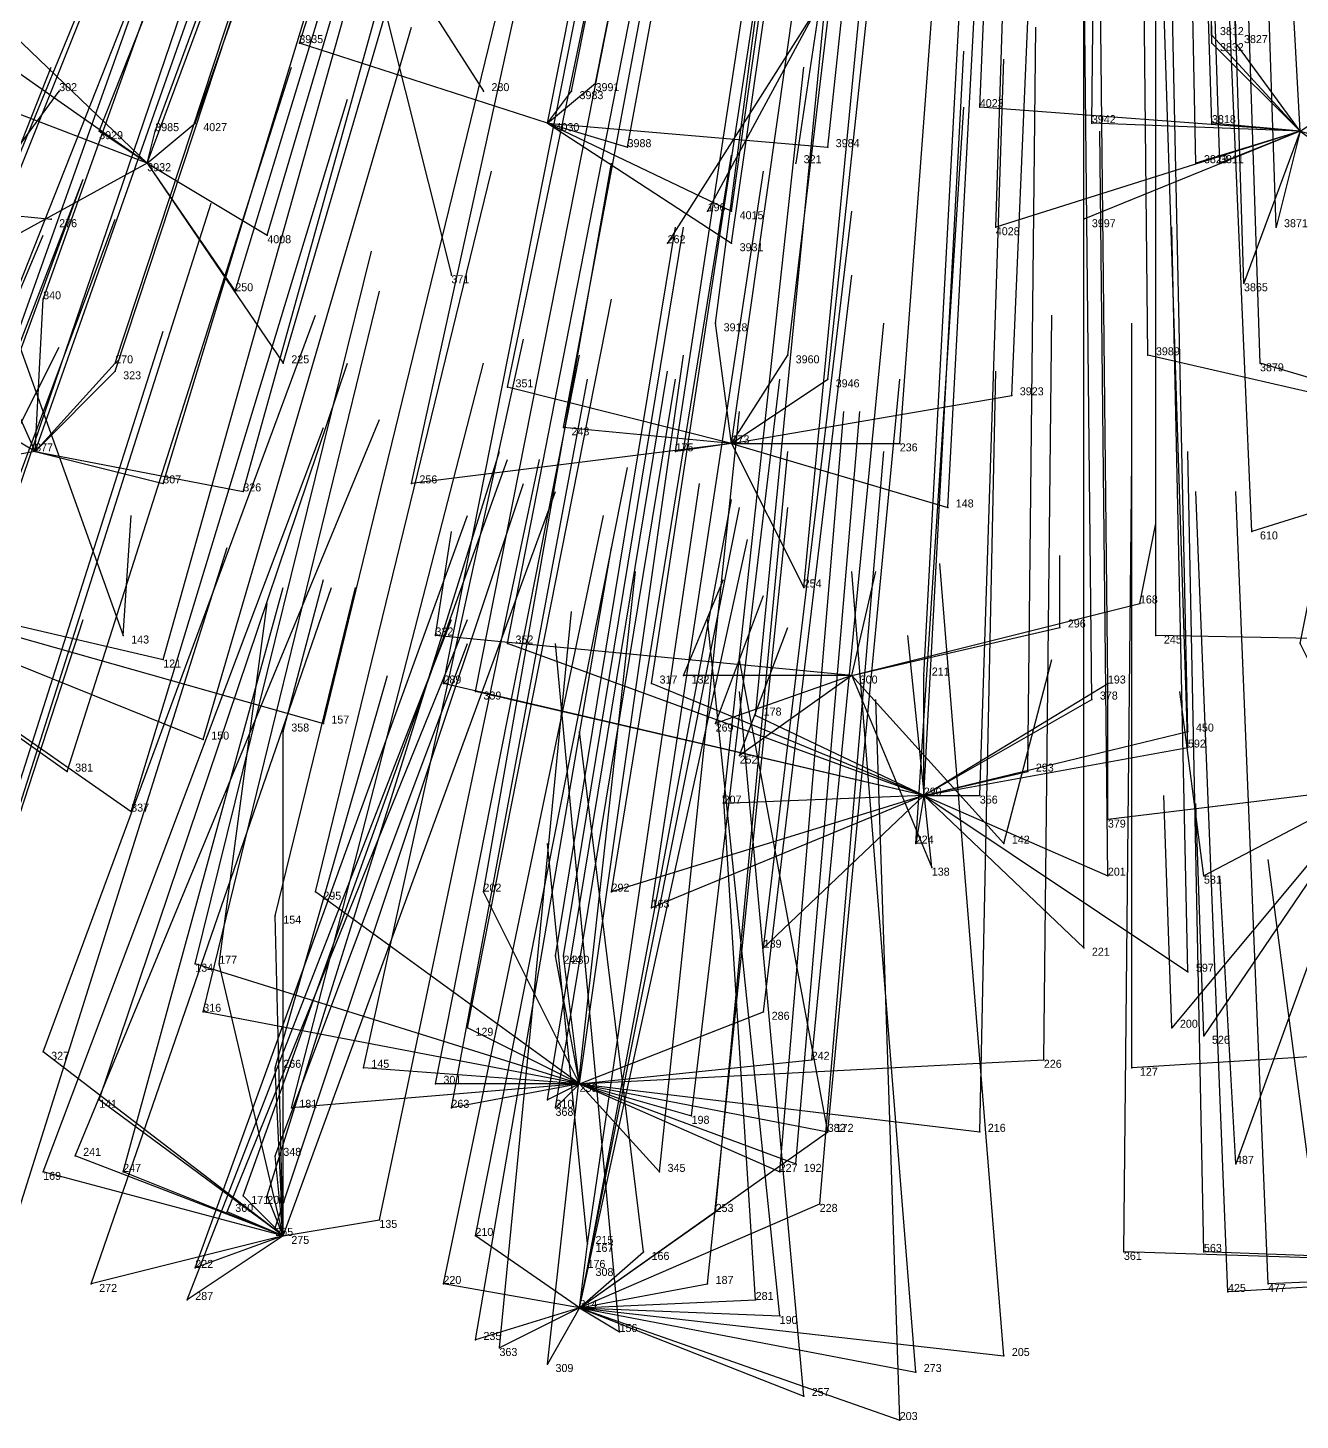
# Model space of a CAD drawing. Extents: x -0.5 to 0.59, y -0.5 to 0.58.
# Drawn here: x -0.1379 to 0.021, y -0.499 to -0.3251 of the extents above; entities that cross this region are included whole.
import ezdxf

# ---------------------------------------------------------------- set-up
doc = ezdxf.new("R2010")
doc.units = 0
for name, color, linetype in [('Facilities', 3, 'CONTINUOUS'), ('Facilities_lines', 3, 'CONTINUOUS'), ('Normals', 1, 'CONTINUOUS'), ('Source_points', 5, 'CONTINUOUS'), ('Text', 3, 'CONTINUOUS')]:
    doc.layers.add(name, color=color, linetype=linetype)

msp = doc.modelspace()

# ---------------------------------------------------------------- linework, layer by layer
at = {"layer": 'Facilities', "color": 3}
for p in [(-0.073, -0.337, -0.862), (0.021, -0.338, -0.846), (-0.123, -0.342, -0.91), (-0.05, -0.377, -0.951), (-0.137, -0.378, -1.004), (-0.035, -0.406, -1.25), (-0.026, -0.421, -1.054), (-0.069, -0.457, -1.156), (-0.106, -0.476, -1.22), (-0.069, -0.485, -1.224)]:
    msp.add_point(p, dxfattribs=at)
at = {"layer": 'Facilities_lines', "color": 3}
for p, q in [((-0.097, -0.308, -1.25), (-0.081, -0.333, -1.25)), ((-0.097, -0.308, -1.25), (-0.085, -0.356, -1.25)), ((-0.123, -0.342, -0.91), (-0.147, -0.319, -0.879)), ((-0.123, -0.342, -0.91), (-0.153, -0.321, -0.888)), ((-0.039, -0.322, -1.25), (-0.058, -0.352, -1.25)), ((-0.039, -0.322, -1.25), (-0.053, -0.348, -1.25)), ((-0.039, -0.322, -1.25), (-0.042, -0.342, -1.25)), ((0.021, -0.338, -0.846), (0.01, -0.326, -0.814)), ((-0.073, -0.337, -0.862), (-0.104, -0.327, -0.857)), ((0.021, -0.338, -0.846), (0.01, -0.327, -0.818)), ((0.021, -0.338, -0.846), (0.013, -0.327, -0.818)), ((0.021, -0.338, -0.846), (0.038, -0.327, -0.823)), ((-0.123, -0.342, -0.91), (-0.157, -0.329, -0.912)), ((-0.073, -0.337, -0.862), (-0.067, -0.332, -0.847)), ((-0.145, -0.348, -1.25), (-0.134, -0.333, -1.25)), ((-0.073, -0.337, -0.862), (-0.07, -0.333, -0.851)), ((0.021, -0.338, -0.846), (-0.019, -0.335, -0.839)), ((-0.123, -0.342, -0.91), (-0.117, -0.337, -0.892)), ((-0.073, -0.337, -0.862), (-0.05, -0.352, -0.89)), ((-0.073, -0.337, -0.862), (-0.05, -0.348, -0.879)), ((-0.073, -0.337, -0.862), (-0.038, -0.34, -0.855)), ((-0.073, -0.337, -0.862), (-0.063, -0.34, -0.864)), ((0.021, -0.338, -0.846), (-0.005, -0.337, -0.843)), ((0.021, -0.338, -0.846), (0.01, -0.337, -0.842)), ((-0.123, -0.342, -0.91), (-0.129, -0.338, -0.905)), ((-0.123, -0.342, -0.91), (-0.122, -0.338, -0.897)), ((0.021, -0.338, -0.846), (-0.017, -0.35, -0.877)), ((0.021, -0.338, -0.846), (-0.006, -0.349, -0.873)), ((0.021, -0.338, -0.846), (0.008, -0.342, -0.854)), ((0.021, -0.338, -0.846), (0.011, -0.342, -0.855)), ((0.021, -0.338, -0.846), (0.014, -0.357, -0.894)), ((0.021, -0.338, -0.846), (0.018, -0.35, -0.876)), ((0.021, -0.338, -0.846), (0.039, -0.351, -0.883)), ((0.021, -0.338, -0.846), (0.035, -0.342, -0.86)), ((-0.123, -0.342, -0.91), (-0.143, -0.353, -0.954)), ((-0.123, -0.342, -0.91), (-0.106, -0.367, -0.955)), ((-0.123, -0.342, -0.91), (-0.112, -0.358, -0.938)), ((-0.123, -0.342, -0.91), (-0.108, -0.351, -0.919)), ((-0.145, -0.348, -1.25), (-0.126, -0.401, -1.25)), ((-0.145, -0.348, -1.25), (-0.135, -0.349, -1.25)), ((-0.137, -0.378, -1.004), (-0.146, -0.358, -0.968)), ((-0.137, -0.378, -1.004), (-0.136, -0.359, -0.96)), ((-0.05, -0.377, -0.951), (-0.052, -0.362, -0.916)), ((-0.137, -0.378, -1.004), (-0.159, -0.365, -0.995)), ((-0.05, -0.377, -0.951), (-0.043, -0.366, -0.922)), ((0.05, -0.377, -0.951), (0.002, -0.366, -0.915)), ((-0.137, -0.378, -1.004), (-0.127, -0.367, -0.97)), ((-0.137, -0.378, -1.004), (-0.127, -0.368, -0.973)), ((0.05, -0.377, -0.951), (0.016, -0.367, -0.919)), ((-0.05, -0.377, -0.951), (-0.078, -0.37, -0.944)), ((-0.05, -0.377, -0.951), (-0.038, -0.369, -0.928)), ((-0.05, -0.377, -0.951), (-0.015, -0.371, -0.928)), ((-0.05, -0.377, -0.951), (-0.071, -0.375, -0.954)), ((-0.05, -0.377, -0.951), (-0.09, -0.382, -0.98)), ((-0.05, -0.377, -0.951), (-0.057, -0.378, -0.955)), ((-0.05, -0.377, -0.951), (-0.023, -0.385, -0.963)), ((-0.05, -0.377, -0.951), (-0.029, -0.377, -0.945)), ((-0.05, -0.377, -0.951), (-0.041, -0.395, -0.992)), ((0.05, -0.377, -0.951), (0.015, -0.388, -0.971)), ((-0.137, -0.378, -1.004), (-0.148, -0.38, -1.019)), ((-0.137, -0.378, -1.004), (-0.121, -0.382, -1.001)), ((-0.137, -0.378, -1.004), (-0.111, -0.383, -0.996)), ((-0.168, -0.393, -1.068), (-0.101, -0.412, -1.06)), ((-0.168, -0.393, -1.068), (-0.121, -0.404, -1.055)), ((-0.168, -0.393, -1.068), (-0.116, -0.414, -1.074)), ((-0.168, -0.393, -1.068), (-0.125, -0.423, -1.102)), ((-0.168, -0.393, -1.068), (-0.133, -0.418, -1.096)), ((-0.035, -0.406, -1.25), (0.001, -0.397, -1.25)), ((-0.035, -0.406, -1.25), (-0.009, -0.4, -1.25)), ((-0.035, -0.406, -1.25), (-0.087, -0.401, -1.25)), ((0.053, -0.402, -1.014), (0.003, -0.401, -1.003)), ((-0.026, -0.421, -1.054), (-0.078, -0.402, -1.023)), ((0.03, -0.42, -1.25), (0.021, -0.402, -1.25)), ((-0.035, -0.406, -1.25), (-0.056, -0.406, -1.25)), ((-0.035, -0.406, -1.25), (-0.052, -0.412, -1.25)), ((-0.035, -0.406, -1.25), (-0.049, -0.416, -1.25)), ((-0.035, -0.406, -1.25), (-0.025, -0.43, -1.25)), ((-0.035, -0.406, -1.25), (-0.016, -0.427, -1.25)), ((-0.026, -0.421, -1.054), (-0.026, -0.406, -1.016)), ((-0.026, -0.421, -1.054), (-0.086, -0.407, -1.04)), ((-0.026, -0.421, -1.054), (-0.082, -0.408, -1.041)), ((-0.026, -0.421, -1.054), (-0.06, -0.407, -1.028)), ((-0.026, -0.421, -1.054), (-0.003, -0.407, -1.017)), ((-0.026, -0.421, -1.054), (-0.005, -0.409, -1.023)), ((-0.026, -0.421, -1.054), (-0.047, -0.411, -1.034)), ((-0.106, -0.476, -1.22), (-0.106, -0.413, -1.25)), ((-0.026, -0.421, -1.054), (0.007, -0.413, -1.032)), ((-0.026, -0.421, -1.054), (0.007, -0.415, -1.037)), ((-0.026, -0.421, -1.054), (-0.013, -0.418, -1.045)), ((0.03, -0.42, -1.25), (-0.003, -0.424, -1.25)), ((0.03, -0.42, -1.25), (0.005, -0.45, -1.25)), ((0.03, -0.42, -1.25), (0.009, -0.451, -1.25)), ((0.03, -0.42, -1.25), (0.009, -0.431, -1.25)), ((0.03, -0.42, -1.25), (0.013, -0.467, -1.25)), ((-0.026, -0.421, -1.054), (-0.065, -0.433, -1.094)), ((-0.026, -0.421, -1.054), (-0.06, -0.435, -1.097)), ((-0.026, -0.421, -1.054), (-0.051, -0.422, -1.062)), ((-0.026, -0.421, -1.054), (-0.046, -0.44, -1.105)), ((-0.026, -0.421, -1.054), (-0.027, -0.427, -1.069)), ((-0.026, -0.421, -1.054), (-0.003, -0.431, -1.077)), ((-0.026, -0.421, -1.054), (-0.006, -0.44, -1.101)), ((-0.026, -0.421, -1.054), (-0.019, -0.421, -1.054)), ((-0.026, -0.421, -1.054), (0.007, -0.443, -1.107)), ((-0.069, -0.457, -1.156), (-0.102, -0.433, -1.113)), ((-0.069, -0.457, -1.156), (-0.081, -0.433, -1.101)), ((-0.106, -0.476, -1.22), (-0.107, -0.436, -1.25)), ((-0.069, -0.457, -1.156), (-0.072, -0.441, -1.118)), ((-0.069, -0.457, -1.156), (-0.071, -0.441, -1.117)), ((-0.069, -0.457, -1.156), (-0.117, -0.442, -1.144)), ((-0.106, -0.476, -1.22), (-0.114, -0.442, -1.25)), ((-0.069, -0.457, -1.156), (-0.116, -0.448, -1.157)), ((-0.069, -0.457, -1.156), (-0.046, -0.448, -1.127)), ((-0.069, -0.457, -1.156), (-0.083, -0.45, -1.144)), ((0.08, -0.45, -1.141), (0, -0.455, -1.138)), ((-0.106, -0.476, -1.22), (-0.136, -0.453, -1.182)), ((-0.106, -0.476, -1.22), (-0.107, -0.455, -1.25)), ((-0.069, -0.457, -1.156), (-0.096, -0.455, -1.162)), ((-0.069, -0.457, -1.156), (-0.011, -0.454, -1.136)), ((-0.069, -0.457, -1.156), (-0.04, -0.454, -1.139)), ((-0.069, -0.457, -1.156), (-0.105, -0.46, -1.178)), ((-0.069, -0.457, -1.156), (-0.087, -0.457, -1.163)), ((-0.069, -0.457, -1.156), (-0.085, -0.46, -1.169)), ((-0.069, -0.457, -1.156), (-0.073, -0.459, -1.162)), ((-0.069, -0.457, -1.156), (-0.072, -0.46, -1.165)), ((-0.069, -0.457, -1.156), (-0.038, -0.463, -1.161)), ((-0.069, -0.457, -1.156), (-0.055, -0.461, -1.161)), ((-0.069, -0.457, -1.156), (-0.019, -0.463, -1.158)), ((-0.069, -0.457, -1.156), (-0.042, -0.467, -1.173)), ((-0.069, -0.457, -1.156), (-0.044, -0.468, -1.174)), ((-0.069, -0.457, -1.156), (-0.059, -0.468, -1.179)), ((-0.106, -0.476, -1.22), (-0.129, -0.459, -1.193)), ((-0.069, -0.485, -1.224), (-0.038, -0.463, -1.25)), ((-0.106, -0.476, -1.22), (-0.132, -0.466, -1.21)), ((-0.106, -0.476, -1.22), (-0.107, -0.466, -1.25)), ((-0.106, -0.476, -1.22), (-0.136, -0.468, -1.22)), ((-0.106, -0.476, -1.22), (-0.126, -0.468, -1.25)), ((-0.106, -0.476, -1.22), (-0.111, -0.471, -1.211)), ((-0.106, -0.476, -1.22), (-0.108, -0.471, -1.209)), ((-0.106, -0.476, -1.22), (-0.113, -0.473, -1.25)), ((-0.069, -0.485, -1.224), (-0.039, -0.472, -1.185)), ((-0.069, -0.485, -1.224), (-0.052, -0.473, -1.189)), ((-0.106, -0.476, -1.22), (-0.094, -0.474, -1.209)), ((-0.106, -0.476, -1.22), (-0.13, -0.482, -1.248)), ((-0.106, -0.476, -1.22), (-0.118, -0.484, -1.25)), ((-0.106, -0.476, -1.22), (-0.117, -0.48, -1.235)), ((-0.106, -0.476, -1.22), (-0.107, -0.475, -1.219)), ((-0.069, -0.485, -1.224), (-0.082, -0.476, -1.207)), ((-0.069, -0.485, -1.224), (-0.068, -0.477, -1.25)), ((-0.069, -0.485, -1.224), (-0.068, -0.477, -1.205)), ((-0.069, -0.485, -1.224), (-0.061, -0.478, -1.25)), ((0.063, -0.48, -1.211), (-0.001, -0.478, -1.195)), ((0.063, -0.48, -1.211), (0.009, -0.478, -1.195)), ((-0.069, -0.485, -1.224), (-0.068, -0.48, -1.211)), ((-0.069, -0.485, -1.224), (-0.068, -0.48, -1.212)), ((0.063, -0.48, -1.211), (0.012, -0.483, -1.207)), ((0.063, -0.48, -1.211), (0.017, -0.482, -1.207)), ((-0.069, -0.485, -1.224), (-0.086, -0.482, -1.224)), ((-0.069, -0.485, -1.224), (-0.053, -0.482, -1.212)), ((-0.069, -0.485, -1.224), (-0.082, -0.489, -1.239)), ((-0.069, -0.485, -1.224), (-0.079, -0.49, -1.25)), ((-0.069, -0.485, -1.224), (-0.073, -0.492, -1.244)), ((-0.069, -0.485, -1.224), (-0.047, -0.484, -1.25)), ((-0.069, -0.485, -1.224), (-0.064, -0.488, -1.25)), ((-0.069, -0.485, -1.224), (-0.044, -0.486, -1.25)), ((-0.069, -0.485, -1.224), (-0.029, -0.499, -1.249)), ((-0.069, -0.485, -1.224), (-0.016, -0.491, -1.228)), ((-0.069, -0.485, -1.224), (-0.041, -0.496, -1.25)), ((-0.069, -0.485, -1.224), (-0.027, -0.493, -1.233))]:
    msp.add_line(p, q, dxfattribs=at)
at = {"layer": 'Normals', "color": 1}
for p, q in [((0.01, -0.326, -0.814), (0.008, -0.233, -0.852)), ((0.01, -0.327, -0.818), (0.008, -0.234, -0.855)), ((0.013, -0.327, -0.818), (0.01, -0.234, -0.855)), ((-0.104, -0.327, -0.857), (-0.075, -0.238, -0.894)), ((-0.067, -0.332, -0.847), (-0.049, -0.241, -0.884)), ((-0.07, -0.333, -0.851), (-0.052, -0.242, -0.887)), ((-0.019, -0.335, -0.839), (-0.015, -0.242, -0.876)), ((-0.005, -0.337, -0.843), (-0.004, -0.244, -0.88)), ((0.01, -0.337, -0.842), (0.007, -0.244, -0.88)), ((0.021, -0.338, -0.846), (0.016, -0.245, -0.883)), ((-0.073, -0.337, -0.862), (-0.055, -0.246, -0.899)), ((-0.063, -0.34, -0.864), (-0.046, -0.248, -0.901)), ((-0.038, -0.34, -0.855), (-0.028, -0.247, -0.891)), ((-0.117, -0.337, -0.892), (-0.086, -0.249, -0.929)), ((0.008, -0.342, -0.854), (0.006, -0.249, -0.892)), ((0.011, -0.342, -0.855), (0.008, -0.249, -0.892)), ((-0.129, -0.338, -0.905), (-0.095, -0.252, -0.942)), ((-0.122, -0.338, -0.897), (-0.09, -0.251, -0.935)), ((-0.123, -0.342, -0.91), (-0.091, -0.256, -0.948)), ((-0.05, -0.348, -0.879), (-0.037, -0.256, -0.917)), ((-0.006, -0.349, -0.873), (-0.006, -0.256, -0.91)), ((0.018, -0.35, -0.876), (0.015, -0.257, -0.913)), ((-0.017, -0.35, -0.877), (-0.014, -0.258, -0.914)), ((-0.05, -0.352, -0.89), (-0.037, -0.261, -0.928)), ((-0.108, -0.351, -0.919), (-0.082, -0.263, -0.957)), ((0.014, -0.357, -0.894), (0.011, -0.264, -0.931)), ((-0.143, -0.353, -0.954), (-0.109, -0.268, -0.992)), ((-0.112, -0.358, -0.938), (-0.085, -0.269, -0.975)), ((-0.052, -0.362, -0.916), (-0.04, -0.27, -0.952)), ((-0.146, -0.358, -0.968), (-0.111, -0.273, -1.005)), ((-0.136, -0.359, -0.96), (-0.105, -0.272, -0.998)), ((0.002, -0.366, -0.915), (0.001, -0.273, -0.952)), ((-0.043, -0.366, -0.922), (-0.032, -0.274, -0.959)), ((0.016, -0.367, -0.919), (0.013, -0.274, -0.955)), ((-0.038, -0.369, -0.928), (-0.028, -0.276, -0.964)), ((-0.106, -0.367, -0.955), (-0.08, -0.278, -0.992)), ((-0.015, -0.371, -0.928), (-0.011, -0.278, -0.964)), ((-0.127, -0.367, -0.97), (-0.098, -0.279, -1.008)), ((-0.127, -0.368, -0.973), (-0.098, -0.28, -1.01)), ((-0.078, -0.37, -0.944), (-0.059, -0.279, -0.981)), ((-0.071, -0.375, -0.954), (-0.054, -0.284, -0.992)), ((-0.05, -0.377, -0.951), (-0.037, -0.285, -0.988)), ((-0.029, -0.377, -0.945), (-0.022, -0.284, -0.982)), ((-0.057, -0.378, -0.955), (-0.043, -0.286, -0.992)), ((-0.137, -0.378, -1.004), (-0.106, -0.29, -1.042)), ((-0.09, -0.382, -0.98), (-0.07, -0.291, -1.017)), ((-0.023, -0.385, -0.963), (-0.018, -0.292, -1)), ((-0.121, -0.382, -1.001), (-0.094, -0.293, -1.039)), ((-0.111, -0.383, -0.996), (-0.086, -0.293, -1.033)), ((-0.148, -0.38, -1.019), (-0.114, -0.294, -1.056)), ((0.015, -0.388, -0.971), (0.011, -0.296, -1.009)), ((-0.041, -0.395, -0.992), (-0.032, -0.302, -1.029)), ((0.003, -0.401, -1.003), (0.003, -0.308, -1.04)), ((-0.078, -0.402, -1.023), (-0.06, -0.31, -1.06)), ((-0.026, -0.406, -1.016), (-0.021, -0.313, -1.053)), ((-0.003, -0.407, -1.017), (-0.004, -0.314, -1.055)), ((-0.153, -0.402, -1.076), (-0.122, -0.315, -1.113)), ((-0.121, -0.404, -1.055), (-0.096, -0.315, -1.092)), ((-0.086, -0.407, -1.04), (-0.068, -0.316, -1.077)), ((-0.06, -0.407, -1.028), (-0.046, -0.315, -1.065)), ((-0.005, -0.409, -1.023), (-0.006, -0.316, -1.06)), ((-0.147, -0.406, -1.078), (-0.117, -0.318, -1.115)), ((-0.082, -0.408, -1.041), (-0.064, -0.317, -1.078)), ((-0.047, -0.411, -1.034), (-0.038, -0.319, -1.071)), ((0.007, -0.413, -1.032), (0.005, -0.32, -1.069)), ((-0.101, -0.412, -1.06), (-0.079, -0.322, -1.098)), ((0.007, -0.415, -1.037), (0.004, -0.322, -1.073)), ((-0.116, -0.414, -1.074), (-0.09, -0.325, -1.111)), ((-0.013, -0.418, -1.045), (-0.012, -0.325, -1.083)), ((-0.026, -0.421, -1.054), (-0.021, -0.328, -1.092)), ((-0.169, -0.416, -1.123), (-0.135, -0.33, -1.16)), ((-0.133, -0.418, -1.096), (-0.105, -0.33, -1.134)), ((-0.051, -0.422, -1.062), (-0.041, -0.33, -1.1)), ((-0.019, -0.421, -1.054), (-0.016, -0.329, -1.092)), ((-0.134, -0.333, -1.25), (-0.134, -0.333, -1.15)), ((-0.081, -0.333, -1.25), (-0.081, -0.333, -1.15)), ((-0.125, -0.423, -1.102), (-0.098, -0.334, -1.139)), ((-0.027, -0.427, -1.069), (-0.021, -0.335, -1.107)), ((-0.003, -0.431, -1.077), (-0.004, -0.338, -1.115)), ((-0.081, -0.433, -1.101), (-0.065, -0.342, -1.139)), ((-0.065, -0.433, -1.094), (-0.05, -0.341, -1.132)), ((-0.042, -0.342, -1.25), (-0.042, -0.342, -1.15)), ((-0.165, -0.432, -1.156), (-0.131, -0.344, -1.191)), ((-0.163, -0.431, -1.153), (-0.131, -0.344, -1.19)), ((-0.102, -0.433, -1.113), (-0.08, -0.343, -1.15)), ((-0.06, -0.435, -1.097), (-0.046, -0.343, -1.135)), ((-0.143, -0.435, -1.145), (-0.115, -0.347, -1.183)), ((-0.006, -0.44, -1.101), (-0.006, -0.347, -1.137)), ((-0.161, -0.44, -1.171), (-0.127, -0.349, -1.195)), ((-0.135, -0.349, -1.25), (-0.135, -0.349, -1.15)), ((-0.053, -0.348, -1.25), (-0.053, -0.348, -1.15)), ((-0.046, -0.44, -1.105), (-0.035, -0.348, -1.143)), ((-0.174, -0.441, -1.186), (-0.136, -0.351, -1.205)), ((-0.072, -0.441, -1.118), (-0.057, -0.35, -1.155)), ((-0.071, -0.441, -1.117), (-0.056, -0.35, -1.154)), ((0.007, -0.443, -1.107), (0.005, -0.35, -1.143)), ((-0.117, -0.442, -1.144), (-0.095, -0.353, -1.182)), ((-0.058, -0.352, -1.25), (-0.058, -0.352, -1.15)), ((-0.085, -0.356, -1.25), (-0.085, -0.356, -1.15)), ((-0.046, -0.448, -1.127), (-0.035, -0.356, -1.164)), ((-0.116, -0.448, -1.157), (-0.094, -0.358, -1.195)), ((-0.083, -0.45, -1.144), (-0.065, -0.359, -1.182)), ((-0.136, -0.453, -1.182), (-0.102, -0.361, -1.201)), ((-0.011, -0.454, -1.136), (-0.01, -0.361, -1.173)), ((-0.151, -0.457, -1.204), (-0.121, -0.363, -1.22)), ((-0.04, -0.454, -1.139), (-0.031, -0.362, -1.176)), ((0, -0.455, -1.138), (0, -0.362, -1.175)), ((-0.179, -0.454, -1.222), (-0.134, -0.365, -1.217)), ((-0.096, -0.455, -1.162), (-0.076, -0.364, -1.2)), ((-0.087, -0.457, -1.163), (-0.069, -0.366, -1.2)), ((-0.069, -0.457, -1.156), (-0.056, -0.366, -1.193)), ((-0.129, -0.459, -1.193), (-0.098, -0.367, -1.214)), ((-0.105, -0.46, -1.178), (-0.081, -0.367, -1.208)), ((-0.073, -0.459, -1.162), (-0.058, -0.368, -1.2)), ((-0.019, -0.463, -1.158), (-0.017, -0.368, -1.19)), ((-0.085, -0.46, -1.169), (-0.068, -0.369, -1.207)), ((-0.072, -0.46, -1.165), (-0.057, -0.369, -1.202)), ((-0.055, -0.461, -1.161), (-0.044, -0.369, -1.198)), ((-0.038, -0.463, -1.161), (-0.029, -0.369, -1.196)), ((-0.059, -0.468, -1.179), (-0.049, -0.373, -1.21)), ((-0.044, -0.468, -1.174), (-0.036, -0.373, -1.205)), ((-0.042, -0.467, -1.173), (-0.034, -0.373, -1.204)), ((-0.136, -0.468, -1.22), (-0.101, -0.375, -1.221)), ((-0.132, -0.466, -1.21), (-0.094, -0.374, -1.222)), ((-0.111, -0.471, -1.211), (-0.078, -0.379, -1.229)), ((-0.108, -0.471, -1.209), (-0.079, -0.378, -1.231)), ((-0.094, -0.474, -1.209), (-0.074, -0.379, -1.233)), ((-0.052, -0.473, -1.189), (-0.043, -0.378, -1.22)), ((-0.039, -0.472, -1.185), (-0.031, -0.378, -1.216)), ((-0.001, -0.478, -1.195), (0, -0.379, -1.207)), ((0.009, -0.478, -1.195), (0.007, -0.378, -1.203)), ((-0.082, -0.476, -1.207), (-0.063, -0.38, -1.229)), ((-0.107, -0.475, -1.219), (-0.076, -0.382, -1.235)), ((-0.068, -0.477, -1.205), (-0.054, -0.382, -1.232)), ((-0.106, -0.476, -1.22), (-0.072, -0.383, -1.236)), ((-0.068, -0.48, -1.211), (-0.05, -0.384, -1.234)), ((0.012, -0.483, -1.207), (0.008, -0.383, -1.208)), ((0.017, -0.482, -1.207), (0.013, -0.383, -1.205)), ((-0.126, -0.401, -1.25), (-0.125, -0.386, -1.151)), ((-0.117, -0.48, -1.235), (-0.083, -0.386, -1.23)), ((-0.086, -0.482, -1.224), (-0.066, -0.386, -1.246)), ((-0.068, -0.48, -1.212), (-0.049, -0.385, -1.235)), ((-0.053, -0.482, -1.212), (-0.043, -0.385, -1.235)), ((0.001, -0.397, -1.25), (0.003, -0.387, -1.15)), ((0.021, -0.402, -1.25), (0.024, -0.387, -1.151)), ((-0.087, -0.401, -1.25), (-0.085, -0.388, -1.151)), ((-0.069, -0.485, -1.224), (-0.048, -0.389, -1.246)), ((-0.141, -0.479, -1.249), (-0.113, -0.39, -1.215)), ((-0.082, -0.489, -1.239), (-0.065, -0.39, -1.243)), ((-0.009, -0.4, -1.25), (-0.009, -0.391, -1.15)), ((-0.073, -0.492, -1.244), (-0.062, -0.393, -1.241)), ((-0.035, -0.406, -1.25), (-0.032, -0.393, -1.151)), ((-0.027, -0.493, -1.233), (-0.035, -0.393, -1.223)), ((-0.016, -0.491, -1.228), (-0.024, -0.392, -1.22)), ((-0.106, -0.413, -1.25), (-0.101, -0.394, -1.152)), ((-0.056, -0.406, -1.25), (-0.051, -0.394, -1.151)), ((-0.13, -0.482, -1.248), (-0.1, -0.395, -1.21)), ((-0.126, -0.468, -1.25), (-0.106, -0.395, -1.184)), ((-0.107, -0.436, -1.25), (-0.097, -0.395, -1.16)), ((-0.052, -0.412, -1.25), (-0.046, -0.396, -1.152)), ((-0.114, -0.442, -1.25), (-0.108, -0.397, -1.161)), ((-0.079, -0.49, -1.25), (-0.07, -0.398, -1.214)), ((-0.146, -0.445, -1.25), (-0.131, -0.399, -1.162)), ((-0.118, -0.484, -1.25), (-0.085, -0.399, -1.209)), ((-0.113, -0.473, -1.25), (-0.083, -0.399, -1.19)), ((-0.044, -0.486, -1.25), (-0.053, -0.399, -1.203)), ((-0.049, -0.416, -1.25), (-0.043, -0.4, -1.152)), ((-0.025, -0.43, -1.25), (-0.028, -0.401, -1.154)), ((-0.107, -0.466, -1.25), (-0.083, -0.402, -1.176)), ((-0.064, -0.488, -1.25), (-0.072, -0.402, -1.2)), ((-0.038, -0.463, -1.25), (-0.049, -0.404, -1.17)), ((-0.016, -0.427, -1.25), (-0.01, -0.404, -1.153)), ((-0.107, -0.455, -1.25), (-0.093, -0.406, -1.164)), ((-0.041, -0.496, -1.25), (-0.049, -0.408, -1.203)), ((-0.003, -0.424, -1.25), (-0.003, -0.407, -1.152)), ((0.009, -0.431, -1.25), (0.006, -0.408, -1.153)), ((-0.029, -0.499, -1.249), (-0.032, -0.409, -1.205)), ((-0.061, -0.478, -1.25), (-0.069, -0.413, -1.174)), ((-0.047, -0.484, -1.25), (-0.051, -0.421, -1.172)), ((0.005, -0.45, -1.25), (0.004, -0.421, -1.154)), ((0.009, -0.451, -1.25), (0.008, -0.422, -1.154)), ((-0.068, -0.477, -1.25), (-0.073, -0.427, -1.163)), ((0.026, -0.497, -1.243), (0.017, -0.429, -1.17)), ((0.013, -0.467, -1.25), (0.011, -0.431, -1.157))]:
    msp.add_line(p, q, dxfattribs=at)
at = {"layer": 'Source_points', "color": 5}
for p in [(0.01, -0.326, -0.814), (-0.104, -0.327, -0.857), (0.01, -0.327, -0.818), (0.013, -0.327, -0.818), (-0.067, -0.332, -0.847), (-0.134, -0.333, -1.25), (-0.081, -0.333, -1.25), (-0.07, -0.333, -0.851), (-0.019, -0.335, -0.839), (-0.117, -0.337, -0.892), (-0.005, -0.337, -0.843), (0.01, -0.337, -0.842), (-0.129, -0.338, -0.905), (-0.122, -0.338, -0.897), (-0.063, -0.34, -0.864), (-0.038, -0.34, -0.855), (-0.042, -0.342, -1.25), (0.008, -0.342, -0.854), (0.011, -0.342, -0.855), (-0.135, -0.349, -1.25), (-0.053, -0.348, -1.25), (-0.05, -0.348, -0.879), (-0.006, -0.349, -0.873), (-0.108, -0.351, -0.919), (-0.017, -0.35, -0.877), (0.018, -0.35, -0.876), (-0.058, -0.352, -1.25), (-0.05, -0.352, -0.89), (-0.085, -0.356, -1.25), (-0.112, -0.358, -0.938), (0.014, -0.357, -0.894), (-0.136, -0.359, -0.96), (-0.052, -0.362, -0.916), (-0.043, -0.366, -0.922), (0.002, -0.366, -0.915), (-0.127, -0.367, -0.97), (-0.127, -0.368, -0.973), (-0.106, -0.367, -0.955), (0.016, -0.367, -0.919), (-0.078, -0.37, -0.944), (-0.038, -0.369, -0.928), (-0.015, -0.371, -0.928), (-0.071, -0.375, -0.954), (-0.029, -0.377, -0.945), (-0.057, -0.378, -0.955), (-0.121, -0.382, -1.001), (-0.09, -0.382, -0.98), (-0.111, -0.383, -0.996), (-0.023, -0.385, -0.963), (0.015, -0.388, -0.971), (-0.041, -0.395, -0.992), (0.001, -0.397, -1.25), (-0.009, -0.4, -1.25), (-0.126, -0.401, -1.25), (-0.087, -0.401, -1.25), (0.003, -0.401, -1.003), (-0.078, -0.402, -1.023), (0.021, -0.402, -1.25), (-0.121, -0.404, -1.055), (-0.056, -0.406, -1.25), (-0.026, -0.406, -1.016), (-0.086, -0.407, -1.04), (-0.082, -0.408, -1.041), (-0.06, -0.407, -1.028), (-0.003, -0.407, -1.017), (-0.005, -0.409, -1.023), (-0.101, -0.412, -1.06), (-0.052, -0.412, -1.25), (-0.047, -0.411, -1.034), (-0.106, -0.413, -1.25), (0.007, -0.413, -1.032), (-0.116, -0.414, -1.074), (0.007, -0.415, -1.037), (-0.049, -0.416, -1.25), (-0.133, -0.418, -1.096), (-0.013, -0.418, -1.045), (-0.051, -0.422, -1.062), (-0.019, -0.421, -1.054), (-0.125, -0.423, -1.102), (-0.003, -0.424, -1.25), (-0.027, -0.427, -1.069), (-0.016, -0.427, -1.25), (-0.025, -0.43, -1.25), (-0.003, -0.431, -1.077), (0.009, -0.431, -1.25), (-0.102, -0.433, -1.113), (-0.081, -0.433, -1.101), (-0.065, -0.433, -1.094), (-0.107, -0.436, -1.25), (-0.06, -0.435, -1.097), (-0.046, -0.44, -1.105), (-0.006, -0.44, -1.101), (-0.072, -0.441, -1.118), (-0.071, -0.441, -1.117), (-0.117, -0.442, -1.144), (-0.114, -0.442, -1.25), (0.007, -0.443, -1.107), (-0.116, -0.448, -1.157), (-0.046, -0.448, -1.127), (-0.083, -0.45, -1.144), (0.005, -0.45, -1.25), (0.009, -0.451, -1.25), (-0.136, -0.453, -1.182), (-0.107, -0.455, -1.25), (-0.096, -0.455, -1.162), (-0.04, -0.454, -1.139), (-0.011, -0.454, -1.136), (0, -0.455, -1.138), (-0.087, -0.457, -1.163), (-0.129, -0.459, -1.193), (-0.073, -0.459, -1.162), (-0.105, -0.46, -1.178), (-0.085, -0.46, -1.169), (-0.072, -0.46, -1.165), (-0.055, -0.461, -1.161), (-0.038, -0.463, -1.161), (-0.038, -0.463, -1.25), (-0.019, -0.463, -1.158), (-0.132, -0.466, -1.21), (-0.107, -0.466, -1.25), (-0.042, -0.467, -1.173), (0.013, -0.467, -1.25), (-0.136, -0.468, -1.22), (-0.126, -0.468, -1.25), (-0.059, -0.468, -1.179), (-0.044, -0.468, -1.174), (-0.111, -0.471, -1.211), (-0.108, -0.471, -1.209), (-0.113, -0.473, -1.25), (-0.052, -0.473, -1.189), (-0.039, -0.472, -1.185), (-0.094, -0.474, -1.209), (-0.107, -0.475, -1.219), (-0.082, -0.476, -1.207), (-0.068, -0.477, -1.25), (-0.068, -0.477, -1.205), (-0.061, -0.478, -1.25), (-0.001, -0.478, -1.195), (0.009, -0.478, -1.195), (-0.117, -0.48, -1.235), (-0.068, -0.48, -1.211), (-0.068, -0.48, -1.212), (-0.13, -0.482, -1.248), (-0.086, -0.482, -1.224), (-0.053, -0.482, -1.212), (0.012, -0.483, -1.207), (0.017, -0.482, -1.207), (-0.118, -0.484, -1.25), (-0.047, -0.484, -1.25), (-0.044, -0.486, -1.25), (-0.064, -0.488, -1.25), (-0.082, -0.489, -1.239), (-0.079, -0.49, -1.25), (-0.073, -0.492, -1.244), (-0.016, -0.491, -1.228), (-0.027, -0.493, -1.233), (-0.041, -0.496, -1.25), (-0.029, -0.499, -1.249)]:
    msp.add_point(p, dxfattribs=at)

# ---------------------------------------------------------------- texts
at = {"layer": 'Text', "color": 3}
for s, p in [('3812', (0.011, -0.326, -0.814)), ('3935', (-0.104, -0.327, -0.857)), ('3827', (0.014, -0.327, -0.818)), ('3832', (0.011, -0.328, -0.818)), ('302', (-0.134, -0.333, -1.25)), ('280', (-0.08, -0.333, -1.25)), ('3991', (-0.067, -0.333, -0.847)), ('3983', (-0.069, -0.334, -0.851)), ('4023', (-0.019, -0.335, -0.839)), ('3985', (-0.122, -0.338, -0.897)), ('4027', (-0.116, -0.338, -0.892)), ('4030', (-0.072, -0.338, -0.862)), ('3942', (-0.005, -0.337, -0.843)), ('3818', (0.01, -0.337, -0.842)), ('3929', (-0.129, -0.339, -0.905)), ('3988', (-0.063, -0.34, -0.864)), ('3984', (-0.037, -0.34, -0.855)), ('3932', (-0.123, -0.343, -0.91)), ('321', (-0.041, -0.342, -1.25)), ('3823', (0.009, -0.342, -0.854)), ('3811', (0.011, -0.342, -0.855)), ('196', (-0.053, -0.348, -1.25)), ('276', (-0.134, -0.35, -1.25)), ('4015', (-0.049, -0.349, -0.879)), ('3997', (-0.005, -0.35, -0.873)), ('3871', (0.019, -0.35, -0.876)), ('4008', (-0.108, -0.352, -0.919)), ('262', (-0.058, -0.352, -1.25)), ('4028', (-0.017, -0.351, -0.877)), ('3931', (-0.049, -0.353, -0.89)), ('371', (-0.085, -0.357, -1.25)), ('340', (-0.136, -0.359, -0.96)), ('250', (-0.112, -0.358, -0.938)), ('3865', (0.014, -0.358, -0.894)), ('3918', (-0.051, -0.363, -0.916)), ('3989', (0.003, -0.366, -0.915)), ('270', (-0.127, -0.367, -0.97)), ('225', (-0.105, -0.367, -0.955)), ('3960', (-0.042, -0.367, -0.922)), ('323', (-0.126, -0.369, -0.973)), ('3879', (0.016, -0.368, -0.919)), ('351', (-0.077, -0.37, -0.944)), ('3946', (-0.037, -0.37, -0.928)), ('3923', (-0.014, -0.371, -0.928)), ('243', (-0.07, -0.376, -0.954)), ('377', (-0.137, -0.378, -1.004)), ('175', (-0.057, -0.378, -0.955)), ('173', (-0.05, -0.377, -0.951)), ('236', (-0.029, -0.378, -0.945)), ('307', (-0.121, -0.382, -1.001)), ('326', (-0.111, -0.383, -0.996)), ('256', (-0.089, -0.382, -0.98)), ('148', (-0.022, -0.385, -0.963)), ('610', (0.016, -0.389, -0.971)), ('254', (-0.041, -0.395, -0.992)), ('168', (0.001, -0.397, -1.25)), ('332', (-0.087, -0.401, -1.25)), ('296', (-0.008, -0.4, -1.25)), ('143', (-0.125, -0.402, -1.25)), ('352', (-0.077, -0.402, -1.023)), ('245', (0.004, -0.402, -1.003)), ('121', (-0.121, -0.405, -1.055)), ('211', (-0.025, -0.406, -1.016)), ('289', (-0.086, -0.407, -1.04)), ('317', (-0.059, -0.407, -1.028)), ('132', (-0.055, -0.407, -1.25)), ('300', (-0.034, -0.407, -1.25)), ('193', (-0.003, -0.407, -1.017)), ('339', (-0.081, -0.409, -1.041)), ('378', (-0.004, -0.409, -1.023)), ('178', (-0.046, -0.411, -1.034)), ('358', (-0.105, -0.413, -1.25)), ('157', (-0.1, -0.412, -1.06)), ('269', (-0.052, -0.413, -1.25)), ('450', (0.008, -0.413, -1.032)), ('150', (-0.115, -0.414, -1.074)), ('592', (0.007, -0.415, -1.037)), ('381', (-0.132, -0.418, -1.096)), ('252', (-0.049, -0.417, -1.25)), ('293', (-0.012, -0.418, -1.045)), ('290', (-0.026, -0.421, -1.054)), ('337', (-0.125, -0.423, -1.102)), ('207', (-0.051, -0.422, -1.062)), ('356', (-0.019, -0.422, -1.054)), ('379', (-0.003, -0.425, -1.25)), ('224', (-0.027, -0.427, -1.069)), ('142', (-0.015, -0.427, -1.25)), ('138', (-0.025, -0.431, -1.25)), ('201', (-0.003, -0.431, -1.077)), ('581', (0.009, -0.432, -1.25)), ('295', (-0.101, -0.434, -1.113)), ('202', (-0.081, -0.433, -1.101)), ('292', (-0.065, -0.433, -1.094)), ('163', (-0.06, -0.435, -1.097)), ('154', (-0.106, -0.437, -1.25)), ('139', (-0.046, -0.44, -1.105)), ('221', (-0.005, -0.441, -1.101)), ('177', (-0.114, -0.442, -1.25)), ('244', (-0.071, -0.442, -1.118)), ('230', (-0.07, -0.442, -1.117)), ('134', (-0.117, -0.443, -1.144)), ('597', (0.008, -0.443, -1.107)), ('316', (-0.116, -0.448, -1.157)), ('286', (-0.045, -0.449, -1.127)), ('129', (-0.082, -0.451, -1.144)), ('200', (0.006, -0.45, -1.25)), ('526', (0.01, -0.452, -1.25)), ('327', (-0.135, -0.454, -1.182)), ('242', (-0.04, -0.454, -1.139)), ('266', (-0.106, -0.455, -1.25)), ('145', (-0.095, -0.455, -1.162)), ('226', (-0.011, -0.455, -1.136)), ('127', (0.001, -0.456, -1.138)), ('301', (-0.086, -0.457, -1.163)), ('239', (-0.069, -0.458, -1.156)), ('141', (-0.129, -0.46, -1.193)), ('181', (-0.104, -0.46, -1.178)), ('263', (-0.085, -0.46, -1.169)), ('310', (-0.072, -0.46, -1.162)), ('368', (-0.072, -0.461, -1.165)), ('198', (-0.055, -0.462, -1.161)), ('382', (-0.038, -0.463, -1.25)), ('172', (-0.037, -0.463, -1.161)), ('216', (-0.018, -0.463, -1.158)), ('241', (-0.131, -0.466, -1.21)), ('348', (-0.106, -0.466, -1.25)), ('487', (0.013, -0.467, -1.25)), ('247', (-0.126, -0.468, -1.25)), ('345', (-0.058, -0.468, -1.179)), ('227', (-0.044, -0.468, -1.174)), ('192', (-0.041, -0.468, -1.173)), ('169', (-0.136, -0.469, -1.22)), ('171', (-0.11, -0.472, -1.211)), ('206', (-0.108, -0.472, -1.209)), ('360', (-0.112, -0.473, -1.25)), ('253', (-0.052, -0.473, -1.189)), ('228', (-0.039, -0.473, -1.185)), ('135', (-0.094, -0.475, -1.209)), ('265', (-0.107, -0.476, -1.219)), ('275', (-0.105, -0.477, -1.22)), ('210', (-0.082, -0.476, -1.207)), ('215', (-0.067, -0.477, -1.25)), ('167', (-0.067, -0.478, -1.205)), ('166', (-0.06, -0.479, -1.25)), ('361', (-0.001, -0.479, -1.195)), ('563', (0.009, -0.478, -1.195)), ('222', (-0.117, -0.48, -1.235)), ('176', (-0.068, -0.48, -1.211)), ('308', (-0.067, -0.481, -1.212)), ('220', (-0.086, -0.482, -1.224)), ('187', (-0.052, -0.482, -1.212)), ('272', (-0.129, -0.483, -1.248)), ('287', (-0.117, -0.484, -1.25)), ('281', (-0.047, -0.484, -1.25)), ('425', (0.012, -0.483, -1.207)), ('477', (0.017, -0.483, -1.207)), ('314', (-0.069, -0.485, -1.224)), ('190', (-0.044, -0.487, -1.25)), ('235', (-0.081, -0.489, -1.239)), ('156', (-0.064, -0.488, -1.25)), ('363', (-0.079, -0.491, -1.25)), ('205', (-0.015, -0.491, -1.228)), ('309', (-0.072, -0.493, -1.244)), ('273', (-0.026, -0.493, -1.233)), ('257', (-0.04, -0.496, -1.25)), ('203', (-0.029, -0.499, -1.249))]:
    msp.add_text(s, height=0.001, dxfattribs=at).set_placement(p)

doc.saveas('drawing.dxf')
